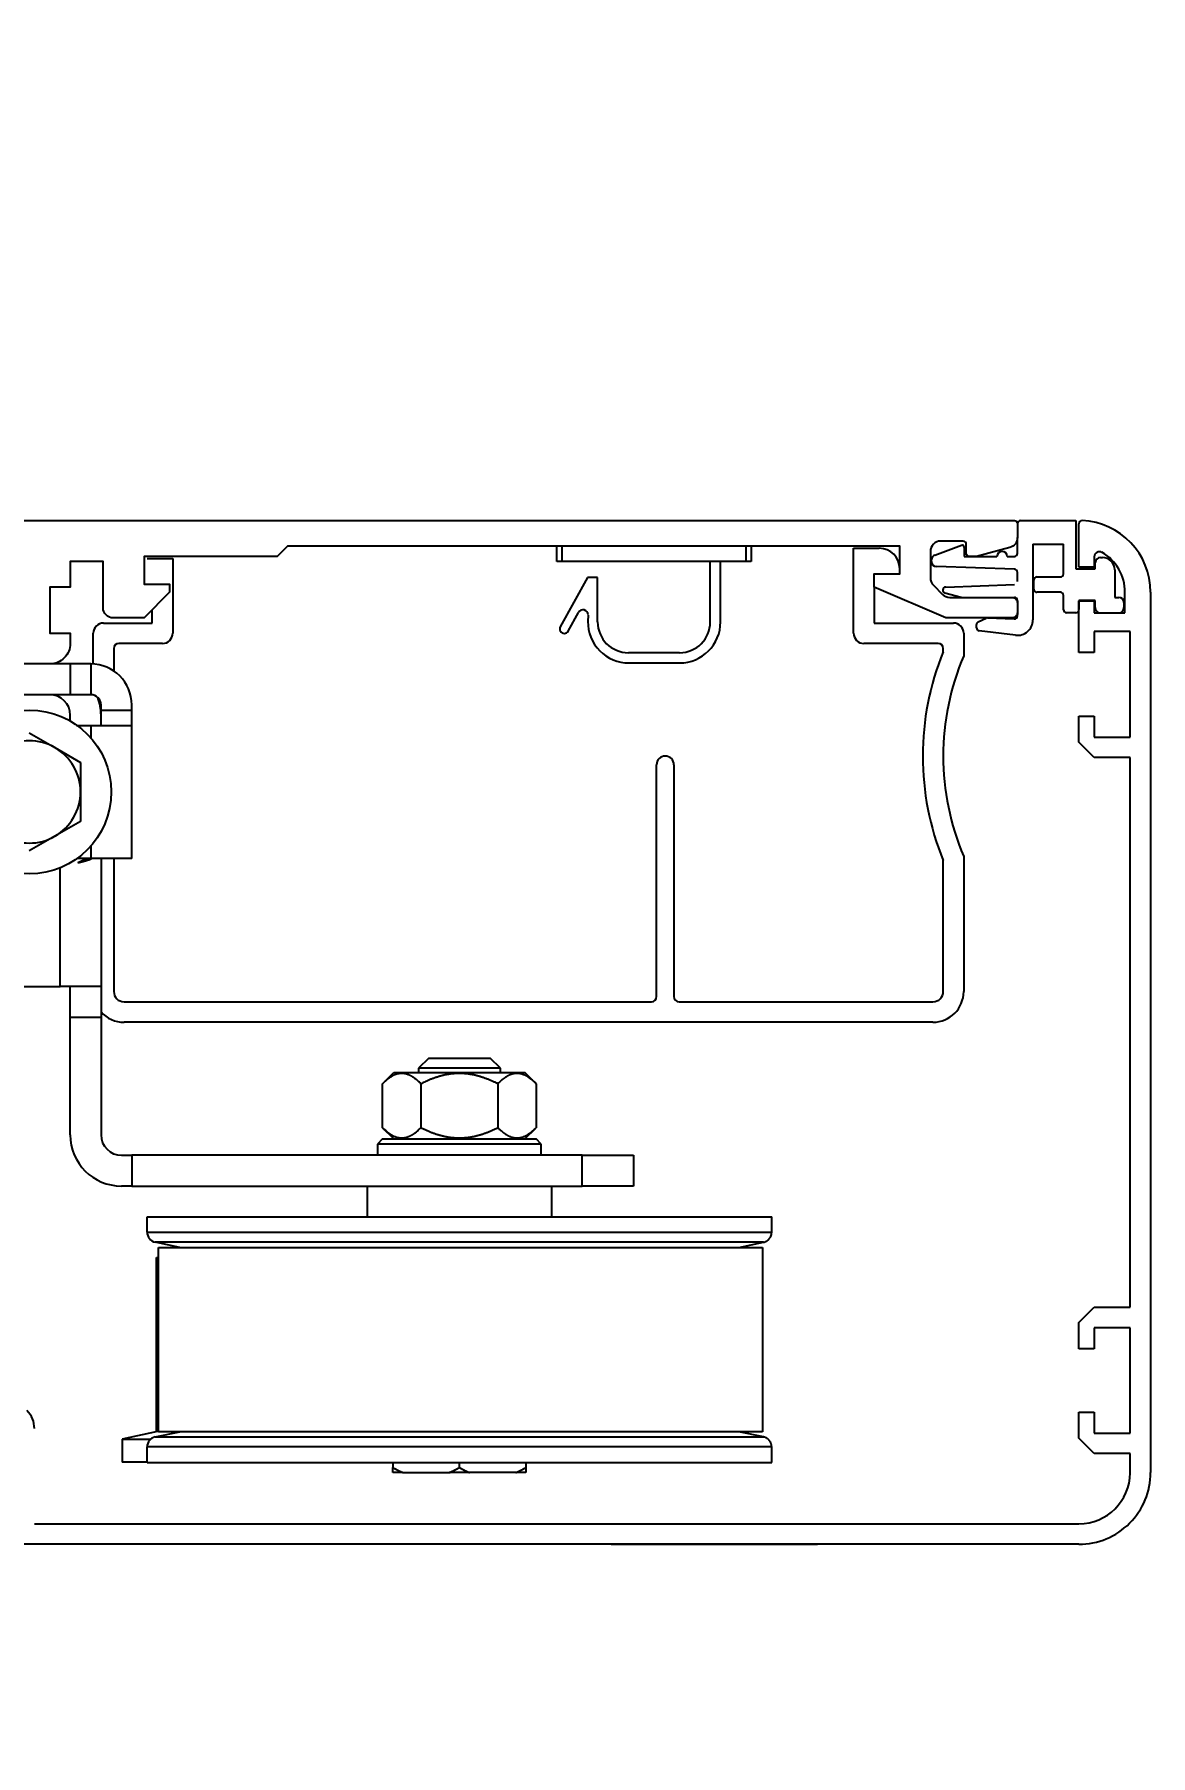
# Model space of a CAD drawing. Header units: centimetres. Extents: x 77182 to 116086, y 20619 to 33555.
# Drawn here: x 81736.77 to 81747.67, y 22335.85 to 22352.66 of the extents above; entities that cross this region are included whole.
import ezdxf

# ---------------------------------------------------------------- set-up
doc = ezdxf.new("R2010")
doc.units = ezdxf.units.CM
doc.header["$LTSCALE"] = 100
doc.layers.add('A-ANNO-DIMS', color=187, linetype='Continuous')
doc.layers.add('A-GLAZ-FRME', color=12, linetype='Continuous')
doc.styles.add('Fields_100', font='act_simplex.shx', dxfattribs={"width": 0.8, "height": 20})
doc.dimstyles.new('FIELDS_100', dxfattribs={"dimscale": 0, "dimtxt": 20, "dimasz": 5, "dimexe": 5, "dimexo": 5, "dimgap": 5, "dimtad": 0, "dimdec": 0, "dimzin": 0, "dimdsep": 46, "dimtxsty": 'Fields_100', "dimblk": 'DOT', "dimcen": 0.09, "dimclrt": 50, "dimadec": 0, "dimazin": 0, "dimtfac": 1, "dimtdec": 0, "dimtix": 1, "dimtofl": 0, "dimtmove": 1, "dimatfit": 3, "dimfxl": 5, "dimfxlon": 1, "dimtolj": 1, "dimtzin": 0, "dimarcsym": 0})

# ---------------------------------------------------------------- blocks, each defined once
blk = doc.blocks.new('_Dot')
at = {"color": 0, "linetype": 'ByBlock', "lineweight": -2}
blk.add_line((-0.5, 0), (-1, 0), dxfattribs=at)
at = {"color": 0, "linetype": 'ByBlock', "const_width": 0.5}
blk.add_lwpolyline([(-0.25, 0, 1), (0.25, 0, 1)], format="xyb", close=True, dxfattribs=at)
blk = doc.blocks.new('*D87')
at = {"layer": 'A-ANNO-DIMS', "color": 0, "lineweight": -2, "transparency": 16777216}
for p, q in [((81690.963, 22763.329), (81680.963, 22763.329)), ((81685.963, 22758.329), (81685.963, 22338.698)), ((81685.963, 21867.925), (81685.963, 22287.555)), ((81690.963, 21862.925), (81680.963, 21862.925))]:
    blk.add_line(p, q, dxfattribs=at)
at = {"layer": 'DEFPOINTS', "color": 0, "transparency": 16777216}
for p in [(81829.952, 22763.329), (81685.963, 21862.925), (81829.952, 21862.925)]:
    blk.add_point(p, dxfattribs=at)
at = {"layer": 'A-ANNO-DIMS', "color": 0, "lineweight": -2, "transparency": 16777216, "xscale": 5, "yscale": 5, "zscale": 5}
for p, rotation in [((81685.963, 22763.329), 90), ((81685.963, 21862.925), 270)]:
    blk.add_blockref('_Dot', p, dxfattribs=dict(at, rotation=rotation))
at = {"layer": 'A-ANNO-DIMS', "color": 50, "transparency": 16777216, "insert": (81685.963, 22313.127), "char_height": 20, "attachment_point": 5, "rotation": 90, "style": 'Fields_100'}
blk.add_mtext('\\A1;900', dxfattribs=at)

msp = doc.modelspace()

# ---------------------------------------------------------------- linework, layer by layer
at = {"layer": 'A-GLAZ-FRME'}
for p, q in [((81746.368, 22347.879), (81746.368, 22347.743)), ((81746.398, 22347.909), (81746.938, 22347.909)), ((81746.938, 22347.909), (81746.938, 22347.439)), ((81746.968, 22347.66), (81746.968, 22347.879)), ((81745.561, 22347.573), (81745.821, 22347.668)), ((81746.368, 22347.589), (81746.368, 22347.743)), ((81746.518, 22347.679), (81746.518, 22346.939)), ((81746.518, 22347.679), (81746.818, 22347.679)), ((81746.818, 22347.389), (81746.818, 22347.679)), ((81746.968, 22347.455), (81746.968, 22347.66)), ((81737.868, 22347.539), (81738.118, 22347.539)), ((81738.118, 22347.539), (81738.118, 22346.809)), ((81741.868, 22347.509), (81741.868, 22347.659)), ((81741.918, 22347.509), (81741.868, 22347.509)), ((81741.918, 22347.659), (81741.918, 22347.509)), ((81743.718, 22347.509), (81741.918, 22347.509)), ((81743.368, 22346.919), (81743.368, 22347.509)), ((81743.468, 22346.919), (81743.468, 22347.509)), ((81743.718, 22347.509), (81743.718, 22347.659)), ((81743.768, 22347.509), (81743.718, 22347.509)), ((81743.768, 22347.659), (81743.768, 22347.509)), ((81744.768, 22346.809), (81744.768, 22347.639)), ((81744.768, 22347.639), (81745.018, 22347.639)), ((81745.528, 22347.51), (81745.528, 22347.526)), ((81745.848, 22347.649), (81745.848, 22347.559)), ((81745.848, 22347.559), (81746.168, 22347.559)), ((81746.268, 22347.559), (81746.338, 22347.559)), ((81747.118, 22347.556), (81747.118, 22347.455)), ((81747.128, 22347.439), (81747.128, 22347.499)), ((81747.178, 22347.549), (81747.198, 22347.549)), ((81742.168, 22347.355), (81741.903, 22346.872)), ((81742.268, 22347.355), (81742.168, 22347.355)), ((81742.268, 22346.919), (81742.268, 22347.355)), ((81744.968, 22347.259), (81744.968, 22347.389)), ((81744.968, 22347.389), (81745.218, 22347.389)), ((81746.339, 22347.434), (81745.576, 22347.461)), ((81746.368, 22347.314), (81746.368, 22347.404)), ((81746.528, 22347.239), (81746.528, 22347.329)), ((81746.558, 22347.359), (81746.788, 22347.359)), ((81746.938, 22347.439), (81747.128, 22347.439)), ((81747.118, 22347.455), (81746.968, 22347.455)), ((81747.318, 22347.429), (81747.318, 22347.159)), ((81737.838, 22347.289), (81738.088, 22347.289)), ((81738.088, 22347.289), (81738.088, 22347.209)), ((81744.968, 22347.259), (81744.968, 22346.909)), ((81745.819, 22347.159), (81745.66, 22347.201)), ((81745.667, 22347.26), (81746.339, 22347.284)), ((81745.819, 22347.159), (81746.338, 22347.159)), ((81746.788, 22347.209), (81746.558, 22347.209)), ((81746.818, 22347.039), (81746.818, 22347.179)), ((81747.318, 22347.159), (81747.358, 22347.159)), ((81747.418, 22347.01), (81747.418, 22347.21)), ((81747.668, 22347.21), (81747.668, 22338.61)), ((81737.918, 22346.909), (81737.918, 22347.039)), ((81741.98, 22346.83), (81742.08, 22347.012)), ((81742.174, 22346.987), (81742.173, 22346.924)), ((81746.368, 22347.109), (81746.368, 22347.129)), ((81746.368, 22347.109), (81746.368, 22347.009)), ((81746.368, 22346.979), (81746.368, 22347.009)), ((81746.938, 22347.009), (81746.848, 22347.009)), ((81747.128, 22347.129), (81746.968, 22347.129)), ((81746.968, 22347.129), (81746.968, 22347.041)), ((81746.968, 22347.125), (81747.118, 22347.125)), ((81746.968, 22346.62), (81746.968, 22347.125)), ((81747.118, 22347.125), (81747.118, 22347.01)), ((81747.118, 22347.01), (81747.418, 22347.01)), ((81747.128, 22347.059), (81747.128, 22347.129)), ((81747.169, 22347.01), (81747.366, 22347.01)), ((81747.408, 22347.109), (81747.408, 22347.059)), ((81737.443, 22346.909), (81737.918, 22346.909)), ((81744.968, 22346.909), (81745.743, 22346.909)), ((81745.968, 22346.863), (81745.968, 22346.893)), ((81745.985, 22346.92), (81746.062, 22346.956)), ((81746.35, 22346.79), (81745.994, 22346.834)), ((81746.076, 22346.959), (81746.337, 22346.949)), ((81747.118, 22346.825), (81747.118, 22346.62)), ((81747.468, 22346.825), (81747.118, 22346.825)), ((81747.468, 22345.795), (81747.468, 22346.825)), ((81737.343, 22346.508), (81737.343, 22346.809)), ((81737.543, 22346.659), (81737.543, 22346.44)), ((81738.018, 22346.709), (81737.593, 22346.709)), ((81745.593, 22346.709), (81744.868, 22346.709)), ((81745.643, 22346.629), (81745.643, 22346.659)), ((81745.843, 22346.809), (81745.843, 22346.589)), ((81737.118, 22346.509), (81736.918, 22346.509)), ((81737.318, 22346.509), (81737.118, 22346.509)), ((81737.118, 22346.509), (81737.118, 22346.209)), ((81737.318, 22346.509), (81737.318, 22346.209)), ((81743.068, 22346.619), (81742.568, 22346.619)), ((81742.573, 22346.519), (81743.068, 22346.519)), ((81747.118, 22346.62), (81746.968, 22346.62)), ((81737.118, 22346.209), (81736.451, 22346.209)), ((81737.318, 22346.209), (81737.118, 22346.209)), ((81737.118, 22345.952), (81737.118, 22346.009)), ((81737.418, 22346.059), (81737.418, 22346.109)), ((81737.418, 22346.059), (81737.718, 22346.059)), ((81737.418, 22345.909), (81737.418, 22346.059)), ((81737.718, 22346.059), (81737.718, 22346.109)), ((81737.718, 22345.909), (81737.718, 22346.059)), ((81746.968, 22346), (81747.118, 22346)), ((81746.968, 22345.745), (81746.968, 22346)), ((81747.118, 22346), (81747.118, 22345.795)), ((81736.718, 22345.836), (81736.968, 22345.692)), ((81737.178, 22345.909), (81737.318, 22345.909)), ((81737.318, 22345.909), (81737.318, 22345.788)), ((81737.318, 22345.909), (81737.718, 22345.909)), ((81737.718, 22344.609), (81737.718, 22345.909)), ((81736.968, 22345.692), (81737.218, 22345.548)), ((81747.118, 22345.595), (81746.968, 22345.745)), ((81747.118, 22345.795), (81747.468, 22345.795)), ((81737.218, 22345.548), (81737.218, 22345.259)), ((81742.843, 22343.259), (81742.843, 22345.524)), ((81743.013, 22345.524), (81743.013, 22343.259)), ((81747.468, 22345.595), (81747.118, 22345.595)), ((81747.468, 22340.224), (81747.468, 22345.595)), ((81737.218, 22345.259), (81737.218, 22344.97)), ((81737.218, 22344.97), (81736.968, 22344.826)), ((81736.968, 22344.826), (81736.718, 22344.682)), ((81737.318, 22344.73), (81737.318, 22344.609)), ((81737.018, 22343.359), (81737.018, 22344.517)), ((81737.318, 22344.609), (81737.184, 22344.609)), ((81737.718, 22344.609), (81737.318, 22344.609)), ((81737.418, 22344.609), (81737.418, 22343.359)), ((81737.543, 22344.609), (81737.543, 22343.309)), ((81745.643, 22343.309), (81745.643, 22344.589)), ((81745.843, 22344.629), (81745.843, 22343.309)), ((81736.518, 22343.359), (81737.018, 22343.359)), ((81737.418, 22343.359), (81737.018, 22343.359)), ((81737.118, 22343.059), (81737.118, 22343.359)), ((81737.418, 22343.359), (81737.418, 22343.059)), ((81737.643, 22343.209), (81742.793, 22343.209)), ((81743.063, 22343.209), (81745.543, 22343.209)), ((81737.118, 22343.059), (81737.418, 22343.059)), ((81737.118, 22341.909), (81737.118, 22343.059)), ((81737.418, 22343.059), (81737.418, 22341.909)), ((81745.543, 22343.009), (81737.643, 22343.009)), ((81740.618, 22342.659), (81740.518, 22342.559)), ((81740.618, 22342.659), (81740.918, 22342.659)), ((81740.918, 22342.659), (81741.218, 22342.659)), ((81741.318, 22342.559), (81741.218, 22342.659)), ((81740.167, 22342.408), (81740.278, 22342.519)), ((81740.278, 22342.519), (81741.558, 22342.519)), ((81740.518, 22342.559), (81740.518, 22342.519)), ((81740.918, 22342.559), (81740.518, 22342.559)), ((81741.318, 22342.559), (81740.918, 22342.559)), ((81741.318, 22342.519), (81741.318, 22342.559)), ((81741.668, 22342.408), (81741.558, 22342.519)), ((81740.167, 22341.979), (81740.167, 22342.408)), ((81740.543, 22342.408), (81740.543, 22341.979)), ((81741.293, 22342.408), (81741.293, 22341.979)), ((81741.668, 22342.408), (81741.668, 22341.979)), ((81740.278, 22341.869), (81740.167, 22341.979)), ((81741.558, 22341.869), (81741.668, 22341.979)), ((81740.168, 22341.869), (81740.118, 22341.819)), ((81740.118, 22341.819), (81740.118, 22341.709)), ((81740.918, 22341.819), (81740.118, 22341.819)), ((81740.168, 22341.869), (81740.918, 22341.869)), ((81740.918, 22341.869), (81741.668, 22341.869)), ((81741.718, 22341.819), (81740.918, 22341.819)), ((81741.718, 22341.819), (81741.668, 22341.869)), ((81741.718, 22341.709), (81741.718, 22341.819)), ((81737.618, 22341.709), (81737.718, 22341.709)), ((81742.118, 22341.709), (81737.718, 22341.709)), ((81737.718, 22341.709), (81737.718, 22341.409)), ((81742.118, 22341.409), (81742.118, 22341.709)), ((81742.118, 22341.709), (81742.618, 22341.709)), ((81742.618, 22341.709), (81742.618, 22341.409)), ((81737.718, 22341.409), (81737.618, 22341.409)), ((81737.718, 22341.409), (81742.118, 22341.409)), ((81740.018, 22341.409), (81740.018, 22341.109)), ((81741.818, 22341.409), (81741.818, 22341.109)), ((81742.618, 22341.409), (81742.118, 22341.409)), ((81737.868, 22340.958), (81737.868, 22341.109)), ((81737.868, 22341.109), (81743.968, 22341.109)), ((81743.968, 22340.958), (81743.968, 22341.109)), ((81737.868, 22340.958), (81743.968, 22340.958)), ((81738.188, 22340.809), (81737.947, 22340.86)), ((81743.889, 22340.86), (81737.947, 22340.86)), ((81737.978, 22339.009), (81737.978, 22340.809)), ((81737.978, 22340.809), (81743.878, 22340.809)), ((81743.648, 22340.809), (81743.889, 22340.86)), ((81743.878, 22340.809), (81743.878, 22339.009)), ((81737.96, 22339.01), (81737.96, 22340.71)), ((81737.96, 22340.71), (81737.978, 22340.71)), ((81746.968, 22340.075), (81747.118, 22340.224)), ((81747.118, 22340.224), (81747.468, 22340.224)), ((81746.968, 22339.82), (81746.968, 22340.075)), ((81747.118, 22340.025), (81747.118, 22339.82)), ((81747.468, 22340.025), (81747.118, 22340.025)), ((81747.468, 22338.995), (81747.468, 22340.025)), ((81747.118, 22339.82), (81746.968, 22339.82)), ((81746.968, 22339.2), (81747.118, 22339.2)), ((81746.968, 22338.945), (81746.968, 22339.2)), ((81747.118, 22339.2), (81747.118, 22338.995)), ((81737.97, 22339.01), (81737.626, 22338.937)), ((81737.626, 22338.937), (81737.626, 22338.71)), ((81737.626, 22338.937), (81737.904, 22338.937)), ((81737.947, 22338.958), (81738.188, 22339.009)), ((81737.947, 22338.958), (81743.889, 22338.958)), ((81737.978, 22339.01), (81737.96, 22339.01)), ((81743.878, 22339.009), (81737.978, 22339.009)), ((81743.889, 22338.958), (81743.648, 22339.009)), ((81747.118, 22338.795), (81746.968, 22338.945)), ((81747.118, 22338.995), (81747.468, 22338.995)), ((81737.868, 22338.709), (81737.868, 22338.86)), ((81743.968, 22338.86), (81737.868, 22338.86)), ((81741.975, 22338.855), (81741.975, 22338.855)), ((81741.975, 22338.855), (81741.975, 22338.855)), ((81743.968, 22338.709), (81743.968, 22338.86)), ((81747.468, 22338.795), (81747.118, 22338.795)), ((81747.468, 22338.607), (81747.468, 22338.795)), ((81737.868, 22338.71), (81737.626, 22338.71)), ((81737.868, 22338.709), (81743.968, 22338.709)), ((81740.268, 22338.709), (81740.268, 22338.659)), ((81740.268, 22338.609), (81740.268, 22338.659)), ((81740.367, 22338.609), (81740.268, 22338.609)), ((81740.367, 22338.609), (81740.819, 22338.609)), ((81740.918, 22338.609), (81740.819, 22338.609)), ((81740.918, 22338.659), (81740.918, 22338.709)), ((81741.017, 22338.609), (81740.918, 22338.609)), ((81741.469, 22338.609), (81741.017, 22338.609)), ((81741.567, 22338.609), (81741.469, 22338.609)), ((81741.567, 22338.709), (81741.567, 22338.659)), ((81741.567, 22338.659), (81741.567, 22338.609)), ((81736.768, 22338.11), (81737.318, 22338.11)), ((81737.318, 22338.11), (81737.818, 22338.11)), ((81737.818, 22338.11), (81746.968, 22338.11)), ((81737.818, 22338.11), (81737.818, 22338.11)), ((81737.318, 22337.91), (81736.618, 22337.91)), ((81737.818, 22337.91), (81737.318, 22337.91)), ((81746.968, 22337.91), (81737.818, 22337.91)), ((81737.818, 22337.91), (81737.818, 22337.91)), ((81742.399, 22337.91), (81744.416, 22337.91))]:
    msp.add_line(p, q, dxfattribs=at)
at = {"layer": 'A-GLAZ-FRME', "elevation": 0}
for points in [[(81730.268, 22347.909), (81731.268, 22347.909, -0.414214), (81731.318, 22347.859), (81731.318, 22347.824, 0.458249), (81731.375, 22347.774, -0.099361), (81734.421, 22347.621), (81734.478, 22347.646), (81734.918, 22347.909), (81746.338, 22347.909, -0.414214), (81746.368, 22347.879), (81746.368, 22347.743, -0.339454), (81746.294, 22347.646)], [(81746.294, 22347.646), (81745.968, 22347.559), (81745.898, 22347.559, -0.414214), (81745.868, 22347.589), (81745.868, 22347.679, 0.414214), (81745.838, 22347.709), (81745.618, 22347.709, 0.414214), (81745.518, 22347.609), (81745.518, 22347.349, 0.198912), (81745.547, 22347.278), (81745.637, 22347.188, 0.198912), (81745.708, 22347.159), (81746.318, 22347.159, -0.414214), (81746.368, 22347.109), (81746.368, 22347.009, -0.414214), (81746.318, 22346.959), (81745.668, 22346.959), (81744.968, 22347.259), (81744.968, 22347.389), (81745.218, 22347.389), (81745.218, 22347.659), (81739.238, 22347.659), (81739.138, 22347.559), (81737.838, 22347.559), (81737.838, 22347.289), (81738.088, 22347.289), (81738.088, 22347.209), (81737.838, 22346.959), (81737.538, 22346.959, -0.414214), (81737.438, 22347.059), (81737.438, 22347.509), (81737.118, 22347.509), (81737.118, 22347.259), (81736.918, 22347.259), (81736.918, 22346.809), (81737.118, 22346.809), (81737.118, 22346.709, -0.414214), (81736.918, 22346.509), (81736.218, 22346.509)]]:
    msp.add_lwpolyline(points, format="xyb", dxfattribs=at)
at = {"layer": 'A-GLAZ-FRME'}
for points in [[(81737.193, 22344.568, -0.002126), (81737.198, 22344.571, -0.00411), (81737.201, 22344.572, -0.000072), (81737.209, 22344.576, -0.00214), (81737.21, 22344.576, -0.002376), (81737.214, 22344.578, -0.002298), (81737.218, 22344.58, -0.002509), (81737.222, 22344.582, -0.002438), (81737.226, 22344.584, -0.002671), (81737.23, 22344.586, -0.002591), (81737.234, 22344.588, -0.002868), (81737.237, 22344.589, -0.002774), (81737.241, 22344.591, -0.003092), (81737.245, 22344.592, -0.003004), (81737.249, 22344.594, -0.003315), (81737.252, 22344.595, -0.003203), (81737.256, 22344.596, -0.003522), (81737.259, 22344.597, -0.003412), (81737.263, 22344.599, -0.003807), (81737.266, 22344.6, -0.003688), (81737.269, 22344.601, -0.004114), (81737.272, 22344.601, -0.003962), (81737.276, 22344.602, -0.004414), (81737.279, 22344.603, -0.004287), (81737.282, 22344.604, -0.004754), (81737.285, 22344.604, -0.004584), (81737.288, 22344.605, -0.005078), (81737.291, 22344.605, -0.004933), (81737.294, 22344.606, -0.00549), (81737.297, 22344.606, -0.005311), (81737.3, 22344.606, -0.005871), (81737.303, 22344.607, -0.005685), (81737.305, 22344.607, -0.006286), (81737.308, 22344.607, -0.004796), (81737.311, 22344.607, -0.008044), (81737.311, 22344.607, -0.000547), (81737.316, 22344.607, -0.020286), (81737.32, 22344.606, -0.013654), (81737.326, 22344.606)], [(81737.193, 22344.568, 0.000979), (81737.199, 22344.569, 0.001935), (81737.202, 22344.57, 0.000015), (81737.212, 22344.572, 0.000961), (81737.212, 22344.572, 0.000986), (81737.217, 22344.573, 0.000982), (81737.221, 22344.574, 0.001035), (81737.226, 22344.575, 0.001023), (81737.231, 22344.577, 0.001048), (81737.235, 22344.578, 0.001025), (81737.24, 22344.579, 0.001059), (81737.244, 22344.58, 0.001056), (81737.249, 22344.581, 0.001103), (81737.253, 22344.583, 0.001081), (81737.258, 22344.584, 0.001118), (81737.262, 22344.585, 0.001115), (81737.267, 22344.586, 0.001142), (81737.271, 22344.588, 0.001111), (81737.276, 22344.589, 0.001167), (81737.28, 22344.59, 0.001179), (81737.284, 22344.592, 0.001219), (81737.289, 22344.593, 0.001173), (81737.293, 22344.594, 0.001211), (81737.297, 22344.596, 0.000969), (81737.301, 22344.597, 0.001536), (81737.301, 22344.597, 0.000019), (81737.31, 22344.6, 0.00381), (81737.316, 22344.602, 0.002536), (81737.326, 22344.606)], [(81737.326, 22344.606, -0.001685), (81737.323, 22344.604, -0.003341), (81737.321, 22344.603, -0.000043), (81737.316, 22344.602, -0.001651), (81737.316, 22344.601, -0.001541), (81737.314, 22344.6, -0.001613), (81737.311, 22344.599, -0.001521), (81737.309, 22344.599, -0.001546), (81737.306, 22344.598, -0.001441), (81737.304, 22344.597, -0.001492), (81737.301, 22344.596, -0.001408), (81737.299, 22344.595, -0.001448), (81737.296, 22344.594, -0.001355), (81737.293, 22344.593, -0.001385), (81737.291, 22344.592, -0.001313), (81737.288, 22344.591, -0.001367), (81737.286, 22344.59, -0.001276), (81737.283, 22344.589, -0.001295), (81737.28, 22344.589, -0.001213), (81737.278, 22344.588, -0.00127), (81737.275, 22344.587, -0.001195), (81737.272, 22344.586, -0.001202), (81737.27, 22344.585, -0.001149), (81737.267, 22344.585, -0.001201), (81737.264, 22344.584, -0.001148), (81737.262, 22344.583, -0.001165), (81737.259, 22344.582, -0.001075), (81737.256, 22344.582, -0.001107), (81737.254, 22344.581, -0.001056), (81737.251, 22344.58, -0.001097), (81737.248, 22344.579, -0.001039), (81737.246, 22344.579, -0.001061), (81737.243, 22344.578, -0.000985), (81737.24, 22344.577, -0.000992), (81737.237, 22344.577, -0.000988), (81737.235, 22344.576, -0.001063), (81737.232, 22344.576, -0.000974), (81737.229, 22344.575, -0.000931), (81737.226, 22344.574, -0.000885), (81737.224, 22344.574, -0.000967), (81737.221, 22344.573, -0.000971), (81737.218, 22344.573, -0.000942), (81737.216, 22344.572, -0.000882), (81737.213, 22344.571, -0.000703), (81737.21, 22344.571, -0.001086), (81737.21, 22344.571, -0.00001), (81737.204, 22344.57, -0.002764), (81737.2, 22344.569, -0.001864), (81737.193, 22344.568)], [(81740.543, 22342.408, 0.004047), (81740.533, 22342.417, 0.007623), (81740.528, 22342.422, 0.000246), (81740.515, 22342.434, 0.004033), (81740.514, 22342.435, 0.004521), (81740.508, 22342.441, 0.004394), (81740.501, 22342.446, 0.00493), (81740.494, 22342.451, 0.004784), (81740.488, 22342.457, 0.005346), (81740.481, 22342.461, 0.005191), (81740.475, 22342.466, 0.005786), (81740.469, 22342.47, 0.00562), (81740.462, 22342.474, 0.00625), (81740.456, 22342.478, 0.006078), (81740.45, 22342.482, 0.006718), (81740.444, 22342.485, 0.006539), (81740.437, 22342.488, 0.007174), (81740.432, 22342.491, 0.00699), (81740.425, 22342.494, 0.00763), (81740.419, 22342.496, 0.007473), (81740.413, 22342.498, 0.00805), (81740.408, 22342.5, 0.007884), (81740.402, 22342.502, 0.008372), (81740.396, 22342.504, 0.008253), (81740.39, 22342.505, 0.00867), (81740.384, 22342.506, 0.008565), (81740.378, 22342.507, 0.008865), (81740.372, 22342.508, 0.008803), (81740.366, 22342.508, 0.008956), (81740.361, 22342.509, 0.008929), (81740.355, 22342.509, 0.008929), (81740.349, 22342.509, 0.008957), (81740.343, 22342.508, 0.008802), (81740.337, 22342.508, 0.008862), (81740.332, 22342.507, 0.008564), (81740.326, 22342.506, 0.00867), (81740.32, 22342.505, 0.008256), (81740.314, 22342.504, 0.008378), (81740.308, 22342.502, 0.007884), (81740.302, 22342.5, 0.008048), (81740.296, 22342.498, 0.007469), (81740.29, 22342.496, 0.007629), (81740.284, 22342.494, 0.006992), (81740.278, 22342.491, 0.007174), (81740.272, 22342.488, 0.006539), (81740.266, 22342.485, 0.006721), (81740.26, 22342.482, 0.006076), (81740.254, 22342.478, 0.00624), (81740.248, 22342.474, 0.005621), (81740.241, 22342.47, 0.005796), (81740.235, 22342.466, 0.005198), (81740.228, 22342.461, 0.005348), (81740.222, 22342.457, 0.004773), (81740.216, 22342.452, 0.004024), (81740.209, 22342.446, 0.005291), (81740.208, 22342.446, 0.000212), (81740.195, 22342.435, 0.012398), (81740.184, 22342.424, 0.00864), (81740.167, 22342.408)], [(81741.293, 22342.408, 0.003098), (81741.274, 22342.418, 0.005932), (81741.265, 22342.422, 0.000145), (81741.238, 22342.434, 0.003092), (81741.237, 22342.435, 0.003273), (81741.223, 22342.441, 0.003245), (81741.21, 22342.446, 0.003428), (81741.197, 22342.452, 0.00339), (81741.183, 22342.457, 0.00357), (81741.171, 22342.461, 0.00354), (81741.158, 22342.466, 0.003715), (81741.145, 22342.47, 0.003678), (81741.132, 22342.474, 0.003846), (81741.12, 22342.478, 0.003816), (81741.107, 22342.482, 0.003978), (81741.095, 22342.485, 0.003946), (81741.083, 22342.488, 0.004088), (81741.071, 22342.491, 0.004053), (81741.059, 22342.494, 0.004196), (81741.047, 22342.496, 0.004178), (81741.035, 22342.498, 0.004295), (81741.023, 22342.5, 0.004264), (81741.011, 22342.502, 0.004349), (81740.999, 22342.504, 0.004337), (81740.988, 22342.505, 0.004414), (81740.976, 22342.506, 0.004397), (81740.964, 22342.507, 0.004452), (81740.953, 22342.508, 0.004444), (81740.941, 22342.508, 0.004471), (81740.929, 22342.509, 0.004466), (81740.918, 22342.509, 0.004466), (81740.906, 22342.509, 0.004472), (81740.895, 22342.508, 0.004444), (81740.883, 22342.508, 0.004451), (81740.871, 22342.507, 0.004397), (81740.86, 22342.506, 0.004414), (81740.848, 22342.505, 0.004338), (81740.836, 22342.504, 0.004351), (81740.824, 22342.502, 0.004264), (81740.813, 22342.5, 0.004293), (81740.801, 22342.498, 0.004176), (81740.789, 22342.496, 0.004196), (81740.777, 22342.494, 0.004055), (81740.765, 22342.491, 0.004089), (81740.753, 22342.488, 0.003946), (81740.74, 22342.485, 0.003978), (81740.728, 22342.482, 0.003815), (81740.716, 22342.478, 0.003844), (81740.703, 22342.474, 0.003677), (81740.69, 22342.47, 0.003715), (81740.678, 22342.466, 0.003543), (81740.665, 22342.461, 0.003574), (81740.652, 22342.457, 0.00339), (81740.64, 22342.452, 0.002772), (81740.626, 22342.446, 0.003897), (81740.625, 22342.446, 0.000118), (81740.599, 22342.435, 0.009342), (81740.576, 22342.424, 0.006424), (81740.543, 22342.408)], [(81741.668, 22342.408, 0.004047), (81741.659, 22342.417, 0.007622), (81741.654, 22342.422, 0.000246), (81741.641, 22342.434, 0.004039), (81741.64, 22342.435, 0.004524), (81741.634, 22342.441, 0.004392), (81741.627, 22342.446, 0.004923), (81741.62, 22342.451, 0.004782), (81741.614, 22342.457, 0.005349), (81741.607, 22342.461, 0.005188), (81741.601, 22342.466, 0.005788), (81741.594, 22342.47, 0.005626), (81741.588, 22342.474, 0.006253), (81741.582, 22342.478, 0.006076), (81741.576, 22342.482, 0.006711), (81741.57, 22342.485, 0.006537), (81741.563, 22342.488, 0.007176), (81741.557, 22342.491, 0.00699), (81741.551, 22342.494, 0.00763), (81741.545, 22342.496, 0.007473), (81741.539, 22342.498, 0.00805), (81741.533, 22342.5, 0.007883), (81741.527, 22342.502, 0.008373), (81741.522, 22342.504, 0.008255), (81741.516, 22342.505, 0.008671), (81741.51, 22342.506, 0.008564), (81741.504, 22342.507, 0.008862), (81741.498, 22342.508, 0.008802), (81741.492, 22342.508, 0.008957), (81741.487, 22342.509, 0.008929), (81741.481, 22342.509, 0.008929), (81741.475, 22342.509, 0.008957), (81741.469, 22342.508, 0.008802), (81741.463, 22342.508, 0.008862), (81741.457, 22342.507, 0.008564), (81741.452, 22342.506, 0.008671), (81741.446, 22342.505, 0.008255), (81741.44, 22342.504, 0.008373), (81741.434, 22342.502, 0.007883), (81741.428, 22342.5, 0.008052), (81741.422, 22342.498, 0.007471), (81741.416, 22342.496, 0.007621), (81741.41, 22342.494, 0.006991), (81741.404, 22342.491, 0.007185), (81741.398, 22342.488, 0.006544), (81741.392, 22342.485, 0.006713), (81741.386, 22342.482, 0.006066), (81741.38, 22342.478, 0.006241), (81741.373, 22342.474, 0.005629), (81741.367, 22342.47, 0.005801), (81741.361, 22342.466, 0.005194), (81741.354, 22342.461, 0.005338), (81741.348, 22342.457, 0.004774), (81741.342, 22342.452, 0.004033), (81741.335, 22342.446, 0.005301), (81741.334, 22342.446, 0.000212), (81741.321, 22342.435, 0.012384), (81741.309, 22342.424, 0.008631), (81741.293, 22342.408)], [(81740.167, 22341.979, 0.004042), (81740.176, 22341.97, 0.007613), (81740.181, 22341.966, 0.000246), (81740.195, 22341.954, 0.004042), (81740.195, 22341.953, 0.004531), (81740.202, 22341.947, 0.004397), (81740.209, 22341.942, 0.004918), (81740.215, 22341.936, 0.004776), (81740.222, 22341.931, 0.005345), (81740.228, 22341.926, 0.005189), (81740.235, 22341.922, 0.005792), (81740.241, 22341.918, 0.005624), (81740.248, 22341.913, 0.006251), (81740.254, 22341.91, 0.006079), (81740.26, 22341.906, 0.006717), (81740.266, 22341.903, 0.006535), (81740.272, 22341.9, 0.007178), (81740.278, 22341.897, 0.007009), (81740.284, 22341.894, 0.007629), (81740.29, 22341.892, 0.007451), (81740.296, 22341.889, 0.008028), (81740.302, 22341.887, 0.007884), (81740.308, 22341.886, 0.008398), (81740.314, 22341.884, 0.008256), (81740.32, 22341.883, 0.00867), (81740.326, 22341.882, 0.00858), (81740.332, 22341.881, 0.008868), (81740.337, 22341.88, 0.008797), (81740.343, 22341.879, 0.008941), (81740.349, 22341.879, 0.008929), (81740.355, 22341.879, 0.008929), (81740.361, 22341.879, 0.00894), (81740.366, 22341.879, 0.008798), (81740.372, 22341.88, 0.008871), (81740.378, 22341.881, 0.00858), (81740.384, 22341.882, 0.00867), (81740.39, 22341.883, 0.008252), (81740.396, 22341.884, 0.008392), (81740.402, 22341.886, 0.007884), (81740.408, 22341.887, 0.00803), (81740.413, 22341.889, 0.007455), (81740.419, 22341.892, 0.007631), (81740.425, 22341.894, 0.007008), (81740.432, 22341.897, 0.007178), (81740.437, 22341.9, 0.006535), (81740.444, 22341.903, 0.006715), (81740.45, 22341.906, 0.006082), (81740.456, 22341.91, 0.006261), (81740.462, 22341.913, 0.005623), (81740.469, 22341.918, 0.005782), (81740.475, 22341.922, 0.005181), (81740.481, 22341.926, 0.005343), (81740.488, 22341.931, 0.004787), (81740.494, 22341.936, 0.004031), (81740.501, 22341.942, 0.005293), (81740.501, 22341.942, 0.000212), (81740.514, 22341.953, 0.012393), (81740.526, 22341.964, 0.008637), (81740.543, 22341.979)], [(81740.543, 22341.979, 0.003094), (81740.561, 22341.97, 0.005925), (81740.571, 22341.966, 0.000145), (81740.597, 22341.954, 0.003093), (81740.599, 22341.953, 0.003276), (81740.612, 22341.947, 0.003243), (81740.626, 22341.942, 0.003426), (81740.639, 22341.936, 0.003392), (81740.652, 22341.931, 0.003571), (81740.665, 22341.926, 0.003536), (81740.678, 22341.922, 0.003713), (81740.69, 22341.917, 0.003679), (81740.703, 22341.913, 0.003851), (81740.716, 22341.91, 0.003818), (81740.728, 22341.906, 0.003976), (81740.74, 22341.903, 0.003943), (81740.753, 22341.9, 0.004091), (81740.765, 22341.897, 0.004065), (81740.777, 22341.894, 0.004196), (81740.789, 22341.892, 0.004166), (81740.801, 22341.889, 0.004282), (81740.813, 22341.887, 0.004263), (81740.824, 22341.886, 0.004361), (81740.836, 22341.884, 0.004338), (81740.848, 22341.883, 0.004414), (81740.86, 22341.882, 0.004405), (81740.871, 22341.881, 0.004454), (81740.883, 22341.88, 0.004442), (81740.895, 22341.879, 0.004464), (81740.906, 22341.879, 0.004466), (81740.918, 22341.879, 0.004466), (81740.929, 22341.879, 0.004463), (81740.941, 22341.879, 0.004442), (81740.953, 22341.88, 0.004455), (81740.964, 22341.881, 0.004405), (81740.976, 22341.882, 0.004414), (81740.988, 22341.883, 0.004337), (81740.999, 22341.884, 0.004359), (81741.011, 22341.886, 0.004264), (81741.023, 22341.887, 0.004284), (81741.035, 22341.889, 0.004168), (81741.047, 22341.892, 0.004196), (81741.059, 22341.894, 0.004063), (81741.071, 22341.897, 0.004091), (81741.083, 22341.9, 0.003944), (81741.095, 22341.903, 0.003975), (81741.107, 22341.906, 0.003818), (81741.12, 22341.91, 0.003853), (81741.132, 22341.913, 0.00368), (81741.145, 22341.917, 0.003713), (81741.158, 22341.922, 0.003533), (81741.171, 22341.926, 0.003568), (81741.183, 22341.931, 0.003392), (81741.195, 22341.936, 0.002772), (81741.21, 22341.942, 0.003901), (81741.211, 22341.942, 0.000118), (81741.237, 22341.953, 0.009349), (81741.26, 22341.963, 0.006428), (81741.293, 22341.979)], [(81741.293, 22341.979, 0.004037), (81741.302, 22341.97, 0.007604), (81741.307, 22341.966, 0.000246), (81741.32, 22341.954, 0.004031), (81741.321, 22341.953, 0.004533), (81741.328, 22341.947, 0.004405), (81741.335, 22341.942, 0.004929), (81741.341, 22341.936, 0.004777), (81741.348, 22341.931, 0.005335), (81741.354, 22341.926, 0.005184), (81741.361, 22341.922, 0.005797), (81741.367, 22341.918, 0.005632), (81741.373, 22341.913, 0.006252), (81741.38, 22341.91, 0.00607), (81741.386, 22341.906, 0.006709), (81741.392, 22341.903, 0.00654), (81741.398, 22341.9, 0.00719), (81741.404, 22341.897, 0.007009), (81741.41, 22341.894, 0.007622), (81741.416, 22341.892, 0.007453), (81741.422, 22341.889, 0.008033), (81741.428, 22341.887, 0.007883), (81741.434, 22341.886, 0.008393), (81741.44, 22341.884, 0.008255), (81741.446, 22341.883, 0.008672), (81741.452, 22341.882, 0.00858), (81741.457, 22341.881, 0.008868), (81741.463, 22341.88, 0.008797), (81741.469, 22341.879, 0.008941), (81741.475, 22341.879, 0.008929), (81741.481, 22341.879, 0.008929), (81741.487, 22341.879, 0.008941), (81741.492, 22341.879, 0.008797), (81741.498, 22341.88, 0.008868), (81741.504, 22341.881, 0.00858), (81741.51, 22341.882, 0.008672), (81741.516, 22341.883, 0.008255), (81741.522, 22341.884, 0.008393), (81741.527, 22341.886, 0.007883), (81741.533, 22341.887, 0.00803), (81741.539, 22341.889, 0.007455), (81741.545, 22341.892, 0.007631), (81741.551, 22341.894, 0.007008), (81741.557, 22341.897, 0.00718), (81741.563, 22341.9, 0.006533), (81741.57, 22341.903, 0.006707), (81741.576, 22341.906, 0.00608), (81741.582, 22341.91, 0.006264), (81741.588, 22341.913, 0.005629), (81741.594, 22341.918, 0.005784), (81741.601, 22341.922, 0.005179), (81741.607, 22341.926, 0.005345), (81741.614, 22341.931, 0.004785), (81741.62, 22341.936, 0.004025), (81741.627, 22341.942, 0.00529), (81741.627, 22341.942, 0.000212), (81741.64, 22341.953, 0.012403), (81741.652, 22341.964, 0.008643), (81741.668, 22341.979)], [(81743.889, 22340.86, 0.010638), (81743.894, 22340.861, 0.019769), (81743.897, 22340.862, 0.001791), (81743.904, 22340.865, 0.010679), (81743.905, 22340.865, 0.011435), (81743.909, 22340.867, 0.010954), (81743.913, 22340.869, 0.011607), (81743.917, 22340.871, 0.011236), (81743.921, 22340.873, 0.011753), (81743.925, 22340.876, 0.011437), (81743.929, 22340.879, 0.011808), (81743.932, 22340.882, 0.011614), (81743.936, 22340.885, 0.011866), (81743.939, 22340.888, 0.011759), (81743.942, 22340.891, 0.011831), (81743.945, 22340.895, 0.011832), (81743.948, 22340.899, 0.011744), (81743.951, 22340.903, 0.011846), (81743.954, 22340.907, 0.011619), (81743.956, 22340.911, 0.011829), (81743.958, 22340.915, 0.011451), (81743.96, 22340.919, 0.011744), (81743.962, 22340.923, 0.01122), (81743.963, 22340.927, 0.00942), (81743.964, 22340.932, 0.013159), (81743.965, 22340.933, 0.00146), (81743.966, 22340.941, 0.031291), (81743.967, 22340.948, 0.021566), (81743.968, 22340.958)], [(81743.968, 22338.86, 0.010649), (81743.968, 22338.865, 0.019794), (81743.967, 22338.868, 0.001791), (81743.966, 22338.876, 0.010669), (81743.966, 22338.877, 0.011423), (81743.965, 22338.881, 0.010969), (81743.964, 22338.886, 0.011617), (81743.963, 22338.89, 0.011221), (81743.962, 22338.894, 0.011736), (81743.96, 22338.899, 0.011439), (81743.958, 22338.903, 0.011828), (81743.956, 22338.907, 0.011622), (81743.954, 22338.911, 0.011855), (81743.951, 22338.915, 0.011743), (81743.948, 22338.919, 0.011833), (81743.945, 22338.923, 0.01185), (81743.942, 22338.926, 0.011758), (81743.939, 22338.93, 0.011845), (81743.936, 22338.933, 0.011596), (81743.932, 22338.936, 0.011809), (81743.929, 22338.939, 0.011456), (81743.925, 22338.942, 0.011751), (81743.921, 22338.944, 0.011238), (81743.918, 22338.947, 0.009432), (81743.913, 22338.949, 0.013155), (81743.912, 22338.949, 0.00146), (81743.905, 22338.953, 0.031276), (81743.898, 22338.955, 0.021557), (81743.889, 22338.958)], [(81740.268, 22338.659, 0.000479), (81740.271, 22338.658, 0.000952), (81740.272, 22338.657, 0.000003), (81740.275, 22338.655, 0.000403), (81740.275, 22338.655, 0.0004), (81740.277, 22338.654, 0.000474), (81740.279, 22338.653, 0.000502), (81740.28, 22338.652, 0.000444), (81740.282, 22338.651, 0.000401), (81740.284, 22338.65, 0.000425), (81740.285, 22338.649, 0.000461), (81740.287, 22338.648, 0.000449), (81740.289, 22338.647, 0.000473), (81740.291, 22338.646, 0.000472), (81740.292, 22338.645, 0.000467), (81740.294, 22338.645, 0.000455), (81740.296, 22338.644, 0.000462), (81740.297, 22338.643, 0.000491), (81740.299, 22338.642, 0.000469), (81740.301, 22338.641, 0.000444), (81740.302, 22338.64, 0.000437), (81740.304, 22338.639, 0.000455), (81740.306, 22338.638, 0.000496), (81740.307, 22338.637, 0.000471), (81740.309, 22338.637, 0.000494), (81740.311, 22338.636, 0.000505), (81740.312, 22338.635, 0.000498), (81740.314, 22338.634, 0.000495), (81740.316, 22338.633, 0.000459), (81740.317, 22338.632, 0.000464), (81740.319, 22338.631, 0.000471), (81740.321, 22338.631, 0.000468), (81740.322, 22338.63, 0.000507), (81740.324, 22338.629, 0.000497), (81740.325, 22338.628, 0.000521), (81740.327, 22338.627, 0.000526), (81740.329, 22338.627, 0.000503), (81740.33, 22338.626, 0.000493), (81740.332, 22338.625, 0.000485), (81740.334, 22338.624, 0.000505), (81740.335, 22338.623, 0.000513), (81740.337, 22338.623, 0.000495), (81740.338, 22338.622, 0.000503), (81740.34, 22338.621, 0.000515), (81740.342, 22338.62, 0.000523), (81740.343, 22338.62, 0.000522), (81740.345, 22338.619, 0.000498), (81740.346, 22338.618, 0.000466), (81740.348, 22338.617, 0.00053), (81740.35, 22338.617, 0.000607), (81740.351, 22338.616, 0.000559), (81740.353, 22338.615, 0.00047), (81740.354, 22338.614, 0.00045), (81740.356, 22338.614, 0.000408), (81740.358, 22338.613, 0.000707), (81740.358, 22338.613, 0.000004), (81740.361, 22338.612, 0.001618), (81740.363, 22338.611, 0.001078), (81740.367, 22338.609)], [(81740.819, 22338.609, 0.000585), (81740.821, 22338.61, 0.001167), (81740.822, 22338.61, 0.000005), (81740.825, 22338.612, 0.000516), (81740.825, 22338.612, 0.0005), (81740.827, 22338.612, 0.0006), (81740.828, 22338.613, 0.000551), (81740.83, 22338.614, 0.000457), (81740.832, 22338.614, 0.000464), (81740.833, 22338.615, 0.000559), (81740.835, 22338.616, 0.000607), (81740.836, 22338.617, 0.00053), (81740.838, 22338.617, 0.000466), (81740.84, 22338.618, 0.000498), (81740.841, 22338.619, 0.000522), (81740.843, 22338.62, 0.000515), (81740.844, 22338.62, 0.000523), (81740.846, 22338.621, 0.000534), (81740.848, 22338.622, 0.000495), (81740.849, 22338.623, 0.000483), (81740.851, 22338.623, 0.000475), (81740.852, 22338.624, 0.000485), (81740.854, 22338.625, 0.000523), (81740.856, 22338.626, 0.00051), (81740.857, 22338.627, 0.000519), (81740.859, 22338.627, 0.000521), (81740.861, 22338.628, 0.000497), (81740.862, 22338.629, 0.000507), (81740.864, 22338.63, 0.000469), (81740.865, 22338.631, 0.000472), (81740.867, 22338.631, 0.000464), (81740.869, 22338.632, 0.000452), (81740.87, 22338.633, 0.000503), (81740.872, 22338.634, 0.00053), (81740.874, 22338.635, 0.000504), (81740.875, 22338.636, 0.000462), (81740.877, 22338.637, 0.000441), (81740.879, 22338.637, 0.000496), (81740.88, 22338.638, 0.000487), (81740.882, 22338.639, 0.000445), (81740.884, 22338.64, 0.000437), (81740.885, 22338.641, 0.00046), (81740.887, 22338.642, 0.0005), (81740.889, 22338.643, 0.000495), (81740.89, 22338.644, 0.000454), (81740.892, 22338.645, 0.000436), (81740.894, 22338.645, 0.000441), (81740.896, 22338.646, 0.000473), (81740.897, 22338.647, 0.000481), (81740.899, 22338.648, 0.000469), (81740.901, 22338.649, 0.000418), (81740.902, 22338.65, 0.000401), (81740.904, 22338.651, 0.000444), (81740.906, 22338.652, 0.000389), (81740.907, 22338.653, 0.000533), (81740.907, 22338.653, 0.000002), (81740.911, 22338.655, 0.001269), (81740.914, 22338.657, 0.00085), (81740.918, 22338.659)], [(81740.918, 22338.659, 0.000463), (81740.92, 22338.658, 0.00092), (81740.921, 22338.657, 0.000003), (81740.925, 22338.655, 0.000419), (81740.925, 22338.655, 0.000422), (81740.927, 22338.654, 0.000483), (81740.928, 22338.653, 0.000493), (81740.93, 22338.652, 0.000452), (81740.932, 22338.651, 0.000394), (81740.933, 22338.65, 0.000397), (81740.935, 22338.649, 0.000459), (81740.937, 22338.648, 0.000488), (81740.938, 22338.647, 0.000497), (81740.94, 22338.646, 0.000448), (81740.942, 22338.645, 0.000429), (81740.944, 22338.644, 0.000463), (81740.945, 22338.644, 0.000487), (81740.947, 22338.643, 0.000475), (81740.949, 22338.642, 0.000454), (81740.95, 22338.641, 0.000445), (81740.952, 22338.64, 0.000468), (81740.954, 22338.639, 0.000495), (81740.955, 22338.638, 0.000487), (81740.957, 22338.637, 0.000441), (81740.959, 22338.637, 0.000462), (81740.96, 22338.636, 0.000504), (81740.962, 22338.635, 0.000531), (81740.963, 22338.634, 0.000511), (81740.965, 22338.633, 0.000444), (81740.967, 22338.632, 0.000435), (81740.968, 22338.631, 0.00047), (81740.97, 22338.631, 0.000505), (81740.972, 22338.63, 0.000531), (81740.973, 22338.629, 0.000475), (81740.975, 22338.628, 0.000482), (81740.977, 22338.627, 0.000525), (81740.978, 22338.627, 0.000533), (81740.98, 22338.626, 0.000499), (81740.981, 22338.625, 0.000477), (81740.983, 22338.624, 0.000512), (81740.985, 22338.623, 0.000505), (81740.986, 22338.623, 0.000474), (81740.988, 22338.622, 0.000494), (81740.99, 22338.621, 0.000522), (81740.991, 22338.62, 0.000547), (81740.993, 22338.62, 0.000529), (81740.994, 22338.619, 0.00049), (81740.996, 22338.618, 0.000472), (81740.998, 22338.617, 0.000523), (81740.999, 22338.617, 0.000574), (81741.001, 22338.616, 0.000562), (81741.002, 22338.615, 0.000501), (81741.004, 22338.614, 0.000479), (81741.005, 22338.614, 0.000415), (81741.007, 22338.613, 0.000656), (81741.007, 22338.613, 0.000003), (81741.01, 22338.612, 0.001603), (81741.013, 22338.611, 0.001069), (81741.017, 22338.609)], [(81741.469, 22338.609, 0.000556), (81741.471, 22338.61, 0.001109), (81741.472, 22338.61, 0.000005), (81741.475, 22338.612, 0.000535), (81741.475, 22338.612, 0.000536), (81741.477, 22338.612, 0.000592), (81741.478, 22338.613, 0.00053), (81741.48, 22338.614, 0.000477), (81741.481, 22338.614, 0.000473), (81741.483, 22338.615, 0.000531), (81741.484, 22338.616, 0.000576), (81741.486, 22338.617, 0.000525), (81741.488, 22338.617, 0.0005), (81741.489, 22338.618, 0.000528), (81741.491, 22338.619, 0.000522), (81741.492, 22338.62, 0.000508), (81741.494, 22338.62, 0.000501), (81741.496, 22338.621, 0.000519), (81741.497, 22338.622, 0.000511), (81741.499, 22338.623, 0.000506), (81741.5, 22338.623, 0.000483), (81741.502, 22338.624, 0.000478), (81741.504, 22338.625, 0.000499), (81741.505, 22338.626, 0.000502), (81741.507, 22338.627, 0.000526), (81741.508, 22338.627, 0.000521), (81741.51, 22338.628, 0.000497), (81741.512, 22338.629, 0.000507), (81741.513, 22338.63, 0.000469), (81741.515, 22338.631, 0.000464), (81741.517, 22338.631, 0.000471), (81741.518, 22338.632, 0.000482), (81741.52, 22338.633, 0.000504), (81741.522, 22338.634, 0.00049), (81741.523, 22338.635, 0.000483), (81741.525, 22338.636, 0.000486), (81741.527, 22338.637, 0.000478), (81741.528, 22338.637, 0.000487), (81741.53, 22338.638, 0.000464), (81741.532, 22338.639, 0.000461), (81741.533, 22338.64, 0.000452), (81741.535, 22338.641, 0.000462), (81741.537, 22338.642, 0.000467), (81741.538, 22338.643, 0.000455), (81741.54, 22338.644, 0.000463), (81741.542, 22338.645, 0.000467), (81741.543, 22338.645, 0.000472), (81741.545, 22338.646, 0.000473), (81741.547, 22338.647, 0.00045), (81741.548, 22338.648, 0.000454), (81741.55, 22338.649, 0.000433), (81741.552, 22338.65, 0.000423), (81741.554, 22338.651, 0.000453), (81741.555, 22338.652, 0.000384), (81741.557, 22338.653, 0.000705), (81741.557, 22338.653, 0.000003), (81741.56, 22338.655, 0.00127), (81741.563, 22338.657, 0.000851), (81741.567, 22338.659)]]:
    msp.add_lwpolyline(points, format="xyb", dxfattribs=at)
msp.add_circle((81736.718, 22345.259), 0.8, dxfattribs=at)
for centre, radius, start, end in [((81746.398, 22347.879), 0.03, 90, 180), ((81746.998, 22347.879), 0.03, 87.2944, 180), ((81746.968, 22347.21), 0.7, 0, 87.4337), ((81745.828, 22347.649), 0.02, 0, 110), ((81745.018, 22347.439), 0.2, 0, 90), ((81745.578, 22347.526), 0.05, 110, 180), ((81745.578, 22347.51), 0.05, 180, 268), ((81746.218, 22347.559), 0.05, 0, 180), ((81746.338, 22347.589), 0.03, 270, 0), ((81747.168, 22347.556), 0.05, 60.0076, 180), ((81747.178, 22347.499), 0.05, 90, 180), ((81746.968, 22347.21), 0.45, 359.9949, 60.0025), ((81747.198, 22347.429), 0.12, 0, 90), ((81746.338, 22347.404), 0.03, 0, 88), ((81746.558, 22347.329), 0.03, 90, 180), ((81746.788, 22347.389), 0.03, 270, 0), ((81745.668, 22347.23), 0.03, 92, 255), ((81746.338, 22347.129), 0.03, 0, 90), ((81746.558, 22347.239), 0.03, 180, 270), ((81746.788, 22347.179), 0.03, 0, 90), ((81747.358, 22347.109), 0.05, 0, 90), ((81742.124, 22346.988), 0.05, 359.2977, 151.3038), ((81746.848, 22347.039), 0.03, 180, 270), ((81746.938, 22347.039), 0.03, 270, 3.6683), ((81747.178, 22347.059), 0.05, 180, 260.3976), ((81747.358, 22347.059), 0.05, 279.6024, 0), ((81737.443, 22346.809), 0.1, 90, 180), ((81741.942, 22346.851), 0.0439, 151.3038, 331.3038), ((81742.573, 22346.919), 0.4, 179.2977, 270), ((81742.568, 22346.919), 0.3, 180, 270), ((81743.068, 22346.919), 0.4, 270, 0), ((81743.068, 22346.919), 0.3, 270, 0), ((81745.743, 22346.809), 0.1, 0, 90), ((81745.998, 22346.893), 0.03, 115, 180), ((81745.998, 22346.863), 0.03, 180, 263), ((81746.074, 22346.929), 0.03, 87.8159, 115), ((81746.338, 22346.979), 0.03, 267.8159, 0), ((81746.368, 22346.939), 0.15, 263, 0), ((81737.593, 22346.659), 0.05, 90, 180), ((81738.018, 22346.809), 0.1, 270, 0), ((81744.868, 22346.809), 0.1, 180, 270), ((81745.593, 22346.659), 0.05, 0, 90), ((81737.318, 22346.109), 0.4, 0, 90), ((81748.143, 22345.609), 2.7, 157.8084, 202.1916), ((81748.143, 22345.609), 2.5, 156.9261, 203.0739), ((81736.918, 22346.009), 0.2, 0, 90), ((81737.318, 22346.109), 0.1, 0, 90), ((81736.918, 22346.009), 0.5, 0, 20.1048), ((81736.718, 22345.259), 0.5, 60, 120), ((81736.718, 22345.259), 0.5, 0, 60), ((81742.928, 22345.524), 0.085, 0, 180), ((81736.718, 22345.259), 0.5, 300, 0), ((81736.718, 22345.259), 0.5, 240, 300), ((81737.643, 22343.309), 0.1, 180, 270), ((81745.543, 22343.309), 0.1, 270, 0), ((81745.543, 22343.309), 0.3, 270, 0), ((81742.793, 22343.259), 0.05, 270, 0), ((81743.063, 22343.259), 0.05, 180, 270), ((81737.643, 22343.309), 0.3, 221.4096, 270), ((81737.618, 22341.909), 0.5, 180, 270), ((81737.618, 22341.909), 0.2, 180, 270), ((81737.968, 22340.958), 0.1, 180, 258), ((81736.518, 22339.039), 0.25, 0, 45), ((81737.968, 22338.86), 0.1, 102, 180), ((81746.968, 22338.61), 0.7, 269.9997, 0), ((81746.968, 22338.61), 0.5, 270.0169, 359.6678)]:
    msp.add_arc(centre, radius, start, end, dxfattribs=at)

# ---------------------------------------------------------------- dimensions: what is measured, and where the dimension line sits
at = {"layer": 'A-ANNO-DIMS'}
dim = msp.add_linear_dim(base=(81685.963, 21862.925), p1=(81829.952, 22763.329), p2=(81829.952, 21862.925), angle=90, dimstyle='FIELDS_100', override={"dimscale": 1}, dxfattribs=at)
dim.commit()
dim.dimension.update_dxf_attribs({"geometry": '*D87', "text_midpoint": (81685.963, 22313.127)})

doc.saveas('drawing.dxf')
